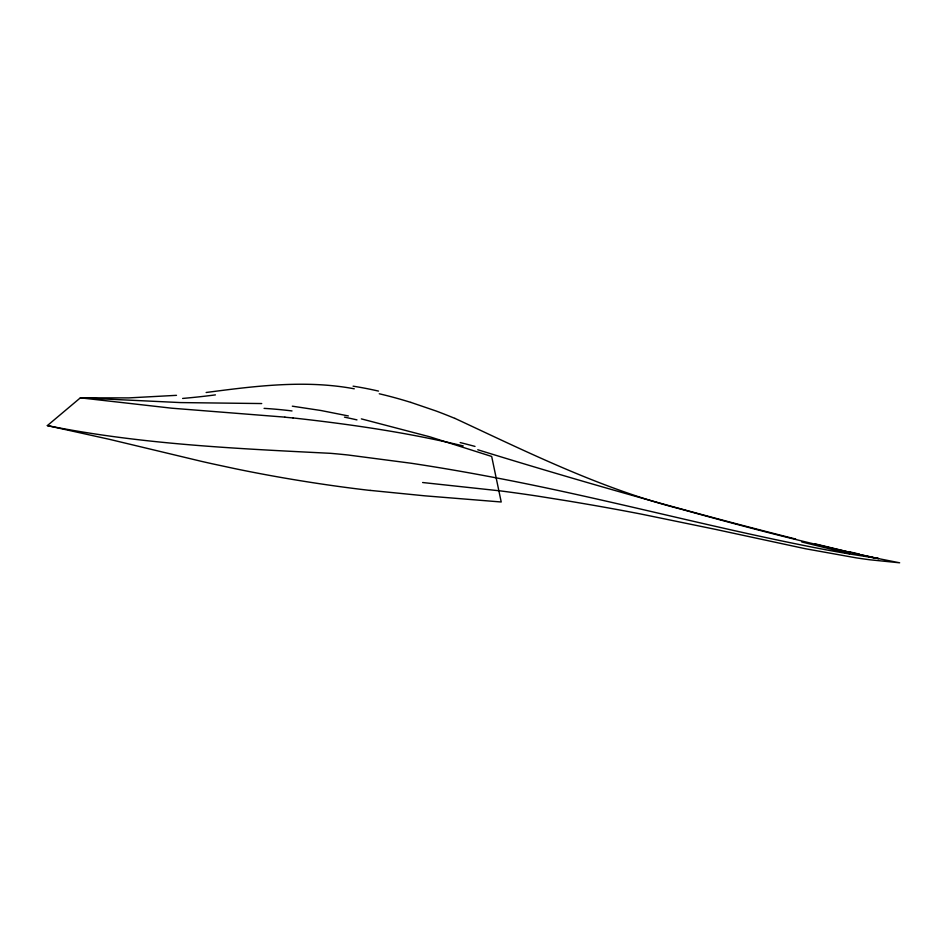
<?xml version="1.0" encoding="UTF-8"?>
<svg xmlns="http://www.w3.org/2000/svg" width="947" height="947" viewBox="0 0 947 947"><rect width="100%" height="100%" fill="white"/><g stroke="black" fill="none" stroke-linecap="round" stroke-linejoin="round"><path stroke-width="1.42" d="M370.241 490.451A214.661 28.682 9.3 0 1 234.667 468.599L212.223 463.781A284.55 36.306 9.5 0 1 201.119 461.272L109.201 439.278L47.35 425.605L80.365 397.835L128.792 397.894L176.485 395.337M206.15 392.496C255.157 386.08 305.112 379.629 354.261 388.803M261.715 403.552L180.557 402.582L80.365 397.835L171.821 408.204L284.929 417.142M422.622 482.52L501.212 490.996A350.236 62.017 11.5 0 1 538.322 496.216L568.555 501.058A772.74 178.344 12.9 0 1 587.969 504.349L591.721 504.988A578.842 118.718 12.3 0 1 606.767 507.651L610.626 508.35A506.266 99.033 12.1 0 1 641.024 514.055L715.044 529.278A951.913 245.344 13.3 0 1 726.385 531.729L805.495 548.751L856.029 557.819A122.447 14.963 12.2 0 0 869.973 559.795L899.65 562.802L872.163 557.357M293.049 417.935C350.189 424.232 407.269 432.507 463.201 445.919M370.159 490.392L425.037 495.849L501.212 501.993L491.682 456.454L429.808 436.804L361.352 418.882M292.327 406.18L320.962 410.513L348.342 415.946M47.35 425.605C140.712 444.309 235.815 448.558 330.621 453.329A188.5 28.517 10 0 1 348.034 454.998L410.927 463.213A361.6 61.91 10.3 0 1 442.9 468.292L449.292 469.369A381.191 66.207 10.3 0 1 488.084 476.329C601.747 497.424 713.28 528.414 826.826 549.958A193.685 22.266 12 0 0 846.938 553.533L878.686 558.576C812.135 544.537 746.307 527.278 680.798 509.06C601.665 488.983 528.485 452.63 454.891 418.361M865.925 555.984L861.628 555.013M850.489 552.444L815.047 543.838M795.646 539.032C688.895 512.161 582.95 482.177 477.762 449.754M410.868 402.392L436.117 411.01A282.987 144.595 25.6 0 1 454.88 418.408M284.893 417.201A122.258 12.773 5.1 0 1 292.99 417.982M460.171 442.569A321.53 91.883 24.7 0 1 475.015 446.416M849.684 553.711A205.475 2.225 13.9 0 1 801.754 541.968M859.391 554.113A124.258 7.872 14.7 0 1 848.63 551.616M871.69 557.167A113.072 8.381 15 0 1 865.475 555.806M215.407 394.887A164.34 27.723 -2 0 1 182.641 398.438M353.101 386.175A244.515 124.602 26 0 1 378.492 391.087M379.262 393.774A254.198 126.377 25.4 0 1 410.868 402.416M344.471 417.13A212.116 36.128 8.7 0 1 356.972 419.888M264.083 408.37A146.335 47.729 7.5 0 1 292.007 410.939"/></g></svg>
